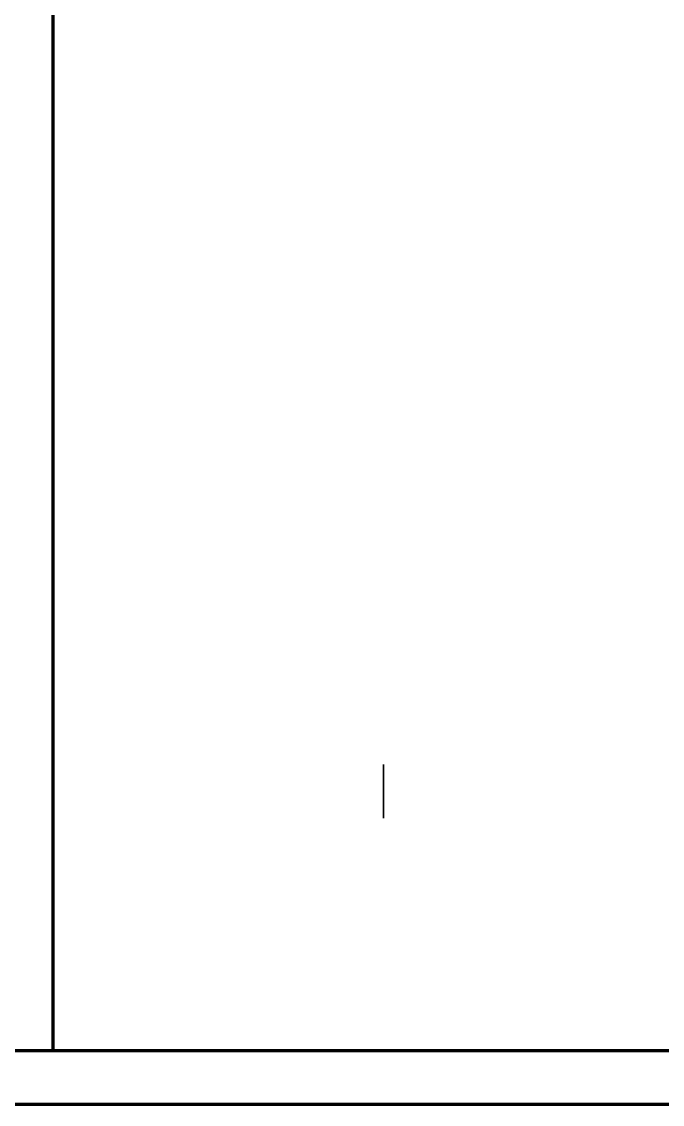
# Model space of a CAD drawing. Header units: millimetres. Extents: x 1333 to 104182, y -62616 to -5704.
# Drawn here: x 44318.9 to 44558.5, y -62590.8 to -62186 of the extents above; entities that cross this region are included whole.
import ezdxf

# ---------------------------------------------------------------- set-up
doc = ezdxf.new("R2010")
doc.units = ezdxf.units.MM
doc.header["$LTSCALE"] = 0.5
doc.layers.add('08', color=1, linetype='Continuous')
doc.layers.add('11', color=3, linetype='Continuous')

# ---------------------------------------------------------------- blocks, each defined once
blk = doc.blocks.new('999')
at = {"color": 7, "lineweight": 70}
for p, q in [((75894.98, -11913.12), (73476.98, -11913.12)), ((75924.98, -11943.12), (73401.98, -11943.12))]:
    blk.add_line(p, q, dxfattribs=at)

msp = doc.modelspace()

# ---------------------------------------------------------------- linework, layer by layer
at = {"color": 7, "lineweight": 70}
for p, q in [((44330.595, -61422.825), (44330.595, -62570.825)), ((45259.462, -62570.825), (43647.462, -62570.825)), ((45279.462, -62590.825), (43597.462, -62590.825))]:
    msp.add_line(p, q, dxfattribs=at)
at = {"lineweight": 35}
msp.add_line((44454.209, -62463.773), (44454.209, -62483.773), dxfattribs=at)
at = {"color": 7, "lineweight": 35}
msp.add_line((44739.462, -62570.825), (44459.462, -62570.825), dxfattribs=at)
msp.add_line((44739.462, -62570.825), (44459.462, -62570.825), dxfattribs=at)
msp.add_line((44739.462, -62570.825), (44459.462, -62570.825), dxfattribs=at)
msp.add_line((44739.462, -62570.825), (44459.462, -62570.825), dxfattribs=at)
msp.add_line((44739.462, -62570.825), (44459.462, -62570.825), dxfattribs=at)
msp.add_line((44739.462, -62570.825), (44459.462, -62570.825), dxfattribs=at)
msp.add_line((44739.462, -62570.825), (44459.462, -62570.825), dxfattribs=at)
msp.add_line((44739.462, -62570.825), (44459.462, -62570.825), dxfattribs=at)
at = {"color": 3}
msp.add_lwpolyline([(43597.462, -61402.825), (45279.462, -61402.825), (45279.462, -62590.825), (43597.462, -62590.825)], close=True, dxfattribs=at)
at = {"layer": '11'}
msp.add_lwpolyline([(43597.462, -61402.825), (45279.462, -61402.825), (45279.462, -62590.825), (43597.462, -62590.825)], close=True, dxfattribs=at)

# ---------------------------------------------------------------- block references
at = {"layer": '08', "color": 55, "xscale": 0.6666666666860692, "yscale": 0.6666666666642413, "zscale": 0.6666666666666666}
msp.add_blockref('999', (-5337.19, -54628.745), dxfattribs=at)

doc.saveas('drawing.dxf')
